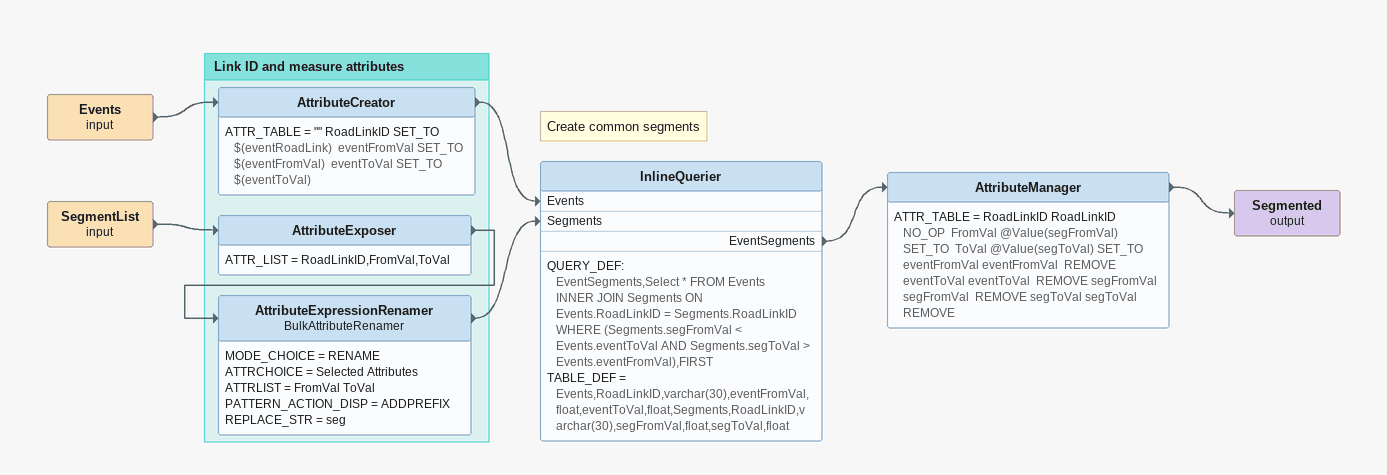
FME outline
Events (input)
    -> AttributeCreator
SegmentList (input)
    -> AttributeExposer
Note: Create common segments
InlineQuerier
    QUERY_DEF:
      EventSegments,Select * FROM Events
      INNER JOIN Segments ON Events.RoadLinkID = Segments.RoadLinkID
      WHERE (Segments.segFromVal < Events.eventToVal AND Segments.segToVal > Events.eventFromVal),FIRST
    TABLE_DEF = Events,RoadLinkID,varchar(30),eventFromVal,float,eventToVal,float,Segments,RoadLinkID,varchar(30),segFromVal,float,segToVal,float
    EventSegments -> AttributeManager
AttributeManager
    ATTR_TABLE = RoadLinkID RoadLinkID  NO_OP  FromVal @Value(segFromVal) SET_TO  ToVal @Value(segToVal) SET_TO eventFromVal eventFromVal  REMOVE eventToVal eventToVal  REMOVE segFromVal segFromVal  REMOVE segToVal segToVal  REMOVE
    -> Segmented (output)
Segmented (output)

Bookmark: Link ID and measure attributes
AttributeCreator
    ATTR_TABLE = "" RoadLinkID SET_TO $(eventRoadLink)  eventFromVal SET_TO $(eventFromVal)  eventToVal SET_TO $(eventToVal)
    -> InlineQuerier [Events]
AttributeExposer
    ATTR_LIST = RoadLinkID,FromVal,ToVal
    -> AttributeExpressionRenamer
AttributeExpressionRenamer: BulkAttributeRenamer
    MODE_CHOICE = RENAME
    ATTRCHOICE = Selected Attributes
    ATTRLIST = FromVal ToVal
    PATTERN_ACTION_DISP = ADDPREFIX
    REPLACE_STR = seg
    -> InlineQuerier [Segments]
